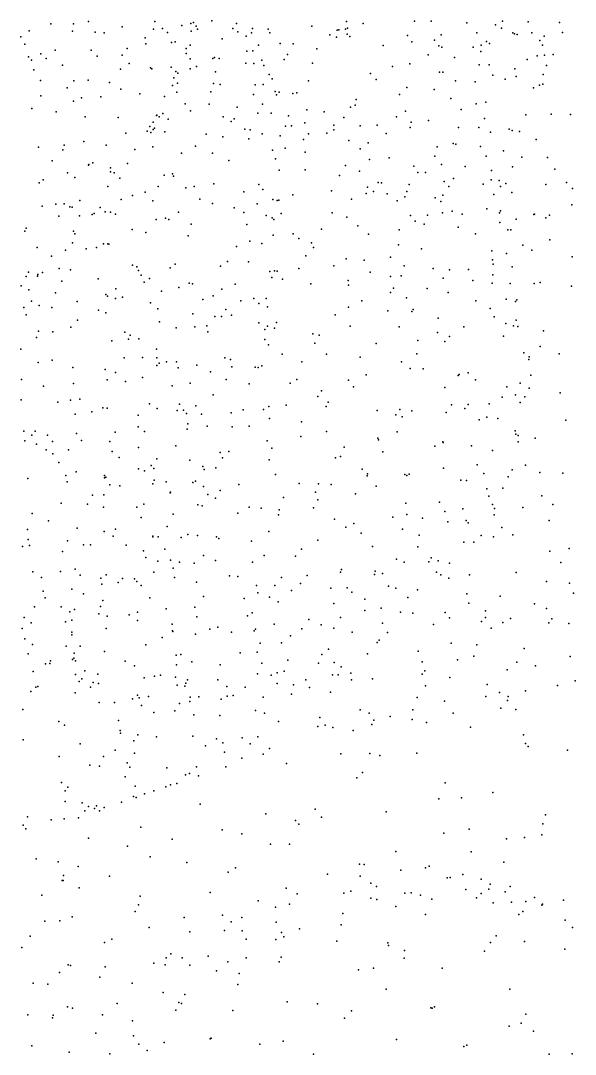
# Model space of a CAD drawing. Header units: metres. Extents: x -24.3 to 24.3, y -27.7 to 27.7.
# Drawn here: x -1.952 to -0.57, y -7.737 to -5.162 of the extents above; entities that cross this region are included whole.
import ezdxf

# ---------------------------------------------------------------- set-up
doc = ezdxf.new("R2010")
doc.units = ezdxf.units.M

msp = doc.modelspace()

# ---------------------------------------------------------------- linework, layer by layer
for p in [(-1.8764, -5.1697, 14.8455), (-1.8198, -5.17, 15.4866), (-1.7825, -5.1642, -3.8177), (-1.6174, -5.1643, 15.625), (-1.5502, -5.1739, -9.1813), (-1.5276, -5.1691, -6.9996), (-1.5216, -5.1669, -6.888), (-1.5144, -5.176, -6.3803), (-1.4758, -5.162, -6.2264), (-1.4143, -5.1692, -8.7651), (-1.2268, -5.1757, 2.4472), (-1.1402, -5.1639, -1.9924), (-1.0988, -5.1694, 2.7135), (-0.971, -5.163, 19.0188), (-0.9296, -5.163, 2.088), (-0.8402, -5.1674, -0.2166), (-0.7686, -5.1722, 22.6475), (-0.7515, -5.163, -0.3118), (-0.6874, -5.1651, -0.3979), (-0.6091, -5.1662, -1.1818), (-1.9307, -5.1874, -9.4859), (-1.8227, -5.1884, 15.1725), (-1.766, -5.1908, 15.3002), (-1.7441, -5.1926, -2.2142), (-1.6985, -5.1773, 16.1536), (-1.621, -5.1828, -3.8126), (-1.5981, -5.1814, -9.2989), (-1.5859, -5.1917, -7.2312), (-1.5267, -5.1882, -7.5986), (-1.5113, -5.1834, -8.9798), (-1.4235, -5.1817, 24.0455), (-1.4111, -5.1898, -7.7913), (-1.3898, -5.201, -8.4984), (-1.377, -5.1921, 24.4425), (-1.3739, -5.1819, 19.0551), (-1.3355, -5.1831, -8.267), (-1.3314, -5.1925, -2.0619), (-1.1818, -5.1969, 2.5827), (-1.163, -5.1856, 2.3282), (-1.1589, -5.1848, 13.8443), (-1.1423, -5.1833, -0.1475), (-1.1388, -5.1953, 24.8592), (-1.1377, -5.181, 2.1871), (-1.1314, -5.2013, 22.6901), (-0.9885, -5.1989, 2.6913), (-0.904, -5.1973, 2.2014), (-0.8153, -5.1925, 2.8169), (-0.7543, -5.181, 2.1208), (-0.726, -5.1923, -1.547), (-0.7212, -5.1946, -3.7022), (-0.7149, -5.1961, 2.7935), (-0.6783, -5.1919, -0.497), (-0.648, -5.2003, -1.3037), (-0.6021, -5.1912, 2.2736), (-1.951, -5.2026, 15.3252), (-1.9412, -5.2205, -0.1318), (-1.6416, -5.2048, -0.1532), (-1.64, -5.2201, 14.0484), (-1.5761, -5.2168, 23.2626), (-1.5665, -5.2146, -7.1363), (-1.5294, -5.2233, -6.4732), (-1.4497, -5.2069, 23.8208), (-1.3594, -5.2228, 14.7111), (-1.305, -5.2188, 2.048), (-1.2732, -5.2194, -0.1762), (-1.1652, -5.2028, 19.1611), (-1.0485, -5.2239, 2.5123), (-0.9773, -5.2147, 24.9841), (-0.9212, -5.2102, 22.6377), (-0.9104, -5.225, -0.3181), (-0.9024, -5.2282, 2.6388), (-0.8045, -5.2229, 18.9939), (-0.7914, -5.2138, 2.2395), (-0.7838, -5.219, 25.1079), (-0.6585, -5.2115, -0.6578), (-0.6517, -5.2233, 2.6602), (-1.9325, -5.2519, 15.2104), (-1.9019, -5.2449, 14.7568), (-1.866, -5.2354, 14.4889), (-1.7759, -5.2358, 14.1842), (-1.7609, -5.2508, 16.3972), (-1.699, -5.2477, -9.2715), (-1.6863, -5.2316, 15.93), (-1.5396, -5.231, -6.7412), (-1.5391, -5.2439, -6.6168), (-1.4693, -5.2537, -2.1058), (-1.3887, -5.2378, -6.0757), (-1.3737, -5.237, 24.1925), (-1.287, -5.2463, 22.779), (-1.2136, -5.2319, -3.8183), (-0.9367, -5.2472, 2.4955), (-0.8248, -5.2283, 13.8754), (-0.8054, -5.2392, 2.658), (-0.6651, -5.2492, 2.4074), (-0.6471, -5.2479, 13.9232), (-0.6249, -5.2459, -5.8169), (-1.9247, -5.2602, -2.283), (-1.8878, -5.2566, 14.936), (-1.8478, -5.2729, -0.1274), (-1.6817, -5.269, -9.1538), (-1.5766, -5.2779, -7.3513), (-1.5299, -5.2574, 23.1505), (-1.5136, -5.2761, 23.4491), (-1.4731, -5.2565, -8.7243), (-1.4575, -5.2565, -3.8286), (-1.3907, -5.2681, -0.1947), (-1.3713, -5.2684, 23.9664), (-1.3512, -5.2601, -8.4131), (-1.3459, -5.2741, -7.847), (-1.2952, -5.2586, 24.5446), (-1.2244, -5.2681, 24.6453), (-1.0257, -5.2762, 22.7128), (-0.982, -5.2699, -1.8674), (-0.8714, -5.2541, 2.3915), (-0.8093, -5.2719, -0.5062), (-0.7848, -5.2721, 2.5533), (-0.6902, -5.2588, -1.3824), (-0.6416, -5.274, -3.6728), (-1.9188, -5.2849, 17.2061), (-1.7029, -5.283, -0.151), (-1.6285, -5.2798, -8.925), (-1.6252, -5.2817, 19.1643), (-1.5699, -5.3041, -6.8019), (-1.5652, -5.2888, 23.7778), (-1.5602, -5.2924, -7.0636), (-1.5291, -5.282, -6.2176), (-1.4664, -5.2897, 23.6006), (-1.333, -5.2963, -7.9558), (-1.08, -5.2933, -0.2764), (-0.9083, -5.2903, -1.7919), (-0.9, -5.2901, -5.8715), (-0.7755, -5.298, -0.6569), (-0.7208, -5.2822, 22.7444), (-0.7173, -5.3015, -0.9157), (-0.6501, -5.296, 0.8208), (-1.902, -5.3113, 14.5925), (-1.8361, -5.3293, 14.2514), (-1.819, -5.3119, 19.2262), (-1.7832, -5.3101, -2.2131), (-1.7304, -5.316, 14.1034), (-1.5736, -5.3239, -3.8438), (-1.5612, -5.3173, -6.4832), (-1.471, -5.3188, 13.9231), (-1.4551, -5.3209, -7.6155), (-1.3678, -5.3222, 23.7977), (-1.3473, -5.3213, -3.8385), (-1.325, -5.3068, -8.1311), (-1.2351, -5.3119, -0.2226), (-1.0666, -5.3086, -1.9431), (-0.9902, -5.3287, 24.8802), (-0.8688, -5.3116, -3.7859), (-0.8193, -5.3143, -1.6944), (-0.745, -5.3076, -1.5036), (-0.6741, -5.3297, -1.2666), (-0.6595, -5.323, 25.036), (-0.6508, -5.32, 18.985), (-1.9012, -5.3489, 14.4609), (-1.8006, -5.3544, 19.0883), (-1.7523, -5.3519, -9.0053), (-1.7022, -5.3325, -3.8424), (-1.6548, -5.3446, -2.189), (-1.5937, -5.351, -6.9395), (-1.563, -5.3402, -6.3319), (-1.4784, -5.3395, 23.281), (-1.3719, -5.3462, -8.4865), (-1.318, -5.3382, 22.9353), (-1.3147, -5.3466, -8.2782), (-1.3076, -5.3401, 24.1076), (-1.2738, -5.3435, 13.848), (-1.264, -5.3417, 24.334), (-1.0078, -5.3459, 23.7317), (-0.9217, -5.3337, -0.4812), (-0.88, -5.356, 14.3479), (-1.9237, -5.3807, -9.214), (-1.8198, -5.3627, -9.1215), (-1.5423, -5.3689, 2.1992), (-1.4821, -5.3697, -0.2277), (-1.4121, -5.3779, 23.4875), (-1.3494, -5.3697, -2.1338), (-1.1303, -5.3777, -1.9868), (-1.1183, -5.3725, -0.4021), (-1.1157, -5.3585, -5.909), (-0.8171, -5.3688, 22.7935), (-0.7934, -5.365, -1.6024), (-1.8629, -5.3895, 16.7488), (-1.7911, -5.4015, -3.8423), (-1.7091, -5.4029, -0.1679), (-1.6137, -5.3979, -7.2261), (-1.6125, -5.3977, 15.3288), (-1.6064, -5.4016, -6.7909), (-1.5979, -5.3934, -6.565), (-1.5842, -5.407, -6.2034), (-1.5284, -5.3869, -2.1909), (-1.4469, -5.4013, 14.8875), (-1.4202, -5.4067, -7.6639), (-1.3613, -5.3921, 23.0925), (-1.3275, -5.3926, -7.8887), (-1.2842, -5.399, -0.3372), (-1.2388, -5.3841, -3.8307), (-1.1961, -5.3889, 24.4722), (-1.147, -5.4035, 13.8501), (-1.0156, -5.4012, 1.5169), (-0.9933, -5.3878, 13.8683), (-0.8548, -5.3835, -0.7101), (-0.7967, -5.4055, 23.6844), (-0.693, -5.3967, 22.8784), (-0.6302, -5.3948, 13.9663), (-0.5817, -5.396, 24.9639), (-1.6301, -5.426, -6.4448), (-1.6217, -5.4333, -6.2996), (-1.6214, -5.4145, -7.0237), (-1.6184, -5.4302, 19.2142), (-1.4277, -5.4132, -8.5933), (-1.3935, -5.4323, -3.8506), (-1.3803, -5.4337, 23.3187), (-1.2923, -5.4246, 23.7849), (-1.277, -5.4238, 14.682), (-1.2441, -5.4162, -5.9314), (-1.1715, -5.4221, 22.9242), (-1.1063, -5.4242, 24.5712), (-1.0637, -5.4223, -0.5018), (-0.9817, -5.4278, -1.8467), (-0.9786, -5.4153, -0.5607), (-0.9362, -5.4109, 22.8378), (-0.8611, -5.4283, -3.7924), (-0.8107, -5.4281, -0.8724), (-0.7349, -5.4324, -1.0531), (-1.6895, -5.4426, -2.2598), (-1.6365, -5.4377, 14.0097), (-1.6278, -5.4407, -3.8513), (-1.5926, -5.4393, -7.3795), (-1.4895, -5.4449, -7.5493), (-1.4483, -5.4511, -2.2211), (-1.3832, -5.4563, 19.2532), (-1.3501, -5.4441, 13.8743), (-1.3056, -5.4492, 23.6359), (-1.2469, -5.4577, 23.0224), (-1.2344, -5.444, 24.0038), (-1.1888, -5.4427, 1.8066), (-1.1716, -5.4344, -2.0603), (-1.0409, -5.4435, 22.8997), (-0.7817, -5.4394, -1.5155), (-0.7278, -5.4353, -1.3659), (-0.7088, -5.4385, -5.8203), (-0.6673, -5.4581, 18.9552), (-1.9071, -5.4773, -2.3006), (-1.8469, -5.4842, -9.0289), (-1.8433, -5.472, 23.7351), (-1.7941, -5.463, -0.153), (-1.7386, -5.4723, 19.1519), (-1.6677, -5.4833, -6.5335), (-1.6225, -5.4763, -8.7721), (-1.5165, -5.4748, -6.0832), (-1.3241, -5.4843, -7.818), (-1.2929, -5.4797, 23.4529), (-1.1342, -5.4608, -5.9016), (-1.1063, -5.4817, 24.4166), (-1.0861, -5.4665, 19.2184), (-0.9139, -5.4767, 19.1288), (-0.8742, -5.4683, 13.8824), (-0.8674, -5.4696, -0.7981), (-0.8061, -5.4753, 19.054), (-1.8729, -5.5111, 14.3524), (-1.5511, -5.4921, 13.9403), (-1.4738, -5.4921, -0.257), (-1.4335, -5.5106, -7.6254), (-1.317, -5.5065, -0.3445), (-1.2427, -5.4894, -3.8378), (-1.0829, -5.5077, 13.8622), (-1.034, -5.5037, 14.4442), (-0.9204, -5.4997, -0.6968), (-0.792, -5.4999, 24.7835), (-0.7491, -5.4867, -1.1665), (-0.7032, -5.5021, 23.0389), (-0.6396, -5.5027, -3.7209), (-1.7829, -5.5218, -8.9288), (-1.7821, -5.5203, 19.435), (-1.7721, -5.5162, -2.2965), (-1.7277, -5.5289, -3.8127), (-1.6852, -5.5182, -6.6749), (-1.3079, -5.5345, -2.236), (-1.2427, -5.5335, -0.4055), (-1.1429, -5.5228, 23.9686), (-1.1074, -5.5368, 23.0714), (-0.9727, -5.5244, 23.0197), (-0.9038, -5.5203, 24.6464), (-0.8443, -5.525, -1.7116), (-0.7788, -5.5356, -5.812), (-0.7267, -5.5259, -3.7767), (-0.6213, -5.5318, 24.7788), (-1.8958, -5.5588, -0.1688), (-1.835, -5.5413, 16.1669), (-1.8165, -5.5527, 14.2186), (-1.7278, -5.5383, 14.1184), (-1.719, -5.5413, -6.4149), (-1.7045, -5.5543, -6.8003), (-1.5939, -5.547, -6.1211), (-1.5734, -5.5433, 15.1055), (-1.5707, -5.5496, -2.3161), (-1.1577, -5.548, 23.1927), (-0.9624, -5.5405, -1.9265), (-0.9431, -5.54, -3.8085), (-0.8971, -5.5624, 23.1035), (-0.8736, -5.5551, -0.8999), (-0.7796, -5.5586, -1.2511), (-0.7602, -5.5603, 18.9838), (-1.906, -5.5658, 19.0729), (-1.7344, -5.575, -6.5734), (-1.6094, -5.5754, -7.3441), (-1.5402, -5.5784, 19.2532), (-1.5192, -5.5748, -7.4829), (-1.4703, -5.5683, -8.6072), (-1.3957, -5.5881, -8.4865), (-1.3587, -5.5704, -3.823), (-1.3486, -5.5827, 19.2646), (-1.1771, -5.5858, -5.8888), (-1.0877, -5.5772, 23.3666), (-1.0726, -5.5878, 23.8031), (-1.0611, -5.5653, -0.5577), (-1.0527, -5.5661, 24.1283), (-0.9895, -5.588, 19.1941), (-0.9839, -5.5702, 24.4905), (-0.8855, -5.5753, -1.8444), (-0.7996, -5.5696, -1.1168), (-0.7561, -5.5751, 13.9503), (-0.7434, -5.5678, 23.2136), (-0.6437, -5.5699, -5.7472), (-0.5924, -5.5649, 14.02), (-0.5769, -5.5802, 23.4996), (-1.8042, -5.61, 15.7773), (-1.7018, -5.6073, -2.3443), (-1.6732, -5.5976, -7.1863), (-1.6419, -5.5892, -0.2272), (-1.6229, -5.6112, -3.797), (-1.5053, -5.607, -3.8104), (-1.3235, -5.6074, -2.3036), (-1.3129, -5.6104, -7.875), (-1.3084, -5.6089, -8.0041), (-1.2741, -5.5958, 13.879), (-1.1277, -5.6067, 19.2397), (-1.091, -5.5925, -3.8138), (-1.0392, -5.5931, -5.8515), (-1.0136, -5.6107, 23.9426), (-0.9951, -5.6009, 23.4763), (-0.9193, -5.6032, -0.8252), (-0.9054, -5.6129, 24.3811), (-0.9002, -5.5969, 23.2666), (-0.7731, -5.5954, 24.5766), (-0.7285, -5.5902, 23.3416), (-1.898, -5.624, 14.4636), (-1.8644, -5.6188, -8.9737), (-1.8432, -5.6187, -3.7102), (-1.8292, -5.626, 14.3134), (-1.8234, -5.6264, -2.3523), (-1.7536, -5.6279, -6.9903), (-1.741, -5.6384, -3.7449), (-1.7279, -5.6391, 14.1853), (-1.5589, -5.6395, 19.4446), (-1.4739, -5.6178, -6.036), (-1.4198, -5.628, -7.6262), (-1.3957, -5.6399, 2.0677), (-1.3625, -5.618, -5.9643), (-0.8772, -5.6364, 24.2399), (-0.7903, -5.6312, 23.6121), (-0.7562, -5.6356, -1.3858), (-0.5784, -5.6209, 23.6554), (-1.8568, -5.649, 19.168), (-1.8048, -5.6481, -6.3329), (-1.7736, -5.6448, 15.4767), (-1.7689, -5.6428, -6.8713), (-1.7156, -5.6439, -8.8223), (-1.6142, -5.6577, -8.7232), (-1.5913, -5.6538, 14.0637), (-1.583, -5.6572, -6.0987), (-1.3405, -5.6477, -8.3454), (-1.3251, -5.6535, -7.767), (-1.3209, -5.6577, 14.746), (-1.3025, -5.6422, -0.3938), (-1.1756, -5.6408, 19.2329), (-1.1389, -5.6518, -2.2188), (-0.9806, -5.6472, -0.7148), (-0.9692, -5.6616, 1.3308), (-0.9384, -5.6465, -5.8187), (-0.901, -5.6412, 13.9232), (-0.852, -5.6445, 23.8441), (-0.7591, -5.6412, -1.5287), (-0.7581, -5.6651, 19.0586), (-0.7172, -5.6568, -5.7545), (-0.6734, -5.6449, 24.4887), (-0.6715, -5.6442, 23.7547), (-0.6438, -5.6535, 0.6885), (-0.6347, -5.647, -3.7791), (-1.9413, -5.6867, 16.5305), (-1.9384, -5.6789, -3.6038), (-1.8203, -5.6863, -6.2199), (-1.6742, -5.6825, -7.2702), (-1.6401, -5.6899, -0.2562), (-1.5267, -5.6693, -2.3781), (-1.3886, -5.6702, -0.3401), (-1.202, -5.6819, -0.4848), (-1.1122, -5.6732, -0.5823), (-1.0091, -5.6834, -2.1261), (-0.9466, -5.6693, -2.0232), (-0.8623, -5.6766, -1.0799), (-0.738, -5.6834, 23.9287), (-0.7311, -5.6835, 24.324), (-1.8229, -5.7157, -8.9075), (-1.8164, -5.6935, -6.7208), (-1.5343, -5.6985, -3.778), (-1.3811, -5.711, -7.671), (-1.3507, -5.717, -2.4036), (-1.3229, -5.6965, -8.1875), (-1.2726, -5.6929, -2.3371), (-1.2588, -5.7046, 1.8679), (-1.2272, -5.7156, 19.2679), (-1.0854, -5.6943, 13.9143), (-0.8191, -5.6933, -3.783), (-0.6334, -5.7077, 24.0272), (-1.9109, -5.7268, -0.2351), (-1.84, -5.7341, -3.6031), (-1.7885, -5.7301, 19.2419), (-1.7626, -5.7273, -7.1548), (-1.7458, -5.7182, -0.2283), (-1.7344, -5.7183, -2.4009), (-1.7319, -5.7186, -3.6741), (-1.4139, -5.7246, -5.9854), (-1.2221, -5.727, -3.7777), (-1.0102, -5.7202, -3.7772), (-0.9529, -5.7305, -0.8789), (-0.7784, -5.7357, -5.7585), (-0.7413, -5.7419, -1.6126), (-0.7008, -5.721, 24.1526), (-0.6786, -5.734, -3.8023), (-1.8749, -5.7484, -6.4207), (-1.5669, -5.7688, 14.9028), (-1.4363, -5.7623, -2.4269), (-1.3842, -5.7633, -8.4132), (-1.2416, -5.7479, 13.9214), (-1.1411, -5.7553, -2.3072), (-1.0962, -5.7588, 1.5473), (-1.0302, -5.7513, -5.825), (-0.7766, -5.7583, 23.7203), (-0.7744, -5.7688, 13.9987), (-0.5776, -5.7502, 18.8803), (-1.9319, -5.7885, 23.6564), (-1.9091, -5.7945, -6.5203), (-1.897, -5.7895, -6.9183), (-1.8555, -5.7798, 14.444), (-1.8276, -5.7829, -0.2426), (-1.6731, -5.7713, 23.6922), (-1.6623, -5.7756, -7.3123), (-1.6585, -5.7846, -8.7363), (-1.5794, -5.7778, -3.6978), (-1.4539, -5.774, -0.3353), (-1.3312, -5.7869, -0.4165), (-1.3191, -5.7852, -8.0341), (-1.313, -5.7864, -7.9196), (-1.2585, -5.7795, -2.3885), (-1.1715, -5.7726, -0.5908), (-1.0811, -5.789, -0.7084), (-0.9967, -5.7729, 23.7293), (-0.924, -5.7791, -2.0919), (-0.8837, -5.7828, -1.0557), (-0.8362, -5.782, 19.136), (-0.7273, -5.7756, -1.4243), (-1.9377, -5.7995, 16.2169), (-1.9101, -5.7989, -6.6713), (-1.8489, -5.8109, -8.942), (-1.7584, -5.8055, -3.5798), (-1.6518, -5.7957, -0.282), (-1.6437, -5.8135, -2.4507), (-1.6306, -5.8048, -6.0832), (-1.5318, -5.8162, -2.4533), (-1.5239, -5.8181, -6.0399), (-1.4174, -5.8184, -7.6451), (-1.3263, -5.8018, -8.1503), (-1.2991, -5.8058, -3.757), (-1.2289, -5.8179, -5.8963), (-1.1356, -5.8098, -3.7638), (-1.0301, -5.7995, 19.2343), (-1.0041, -5.7981, -2.2246), (-0.8997, -5.8035, -3.7741), (-0.8252, -5.809, -1.1647), (-0.7773, -5.8164, -1.9145), (-0.7758, -5.795, -3.7799), (-0.7326, -5.817, -1.7407), (-0.6727, -5.817, -5.6848), (-0.658, -5.8142, 14.0684), (-1.9505, -5.8231, -9.0487), (-1.9315, -5.8323, 14.6123), (-1.8648, -5.8403, -3.5055), (-1.7395, -5.8439, -7.2716), (-1.7147, -5.8303, 14.2965), (-1.6009, -5.8356, -7.4088), (-1.5576, -5.827, 14.118), (-1.4508, -5.831, -3.7181), (-1.1351, -5.8214, -5.8608), (-1.0303, -5.8389, 13.9824), (-1.0234, -5.8285, -3.7676), (-0.939, -5.8291, -0.9623), (-0.8869, -5.8393, 14.0007), (-0.5799, -5.8235, -3.854), (-1.9249, -5.8607, 15.9713), (-1.9056, -5.872, -7.1092), (-1.8113, -5.8618, -6.1385), (-1.7356, -5.8481, -8.7949), (-1.7158, -5.8544, -6.1041), (-1.6977, -5.8506, 19.2767), (-1.6284, -5.8652, -3.6085), (-1.4983, -5.8564, -8.5684), (-1.4721, -5.8477, 2.0462), (-1.4034, -5.8597, -2.4769), (-1.3708, -5.8541, 14.0425), (-1.3588, -5.8664, -7.7386), (-1.3401, -5.8541, -5.9363), (-1.102, -5.8604, -2.341), (-0.9908, -5.8522, -5.8049), (-0.8182, -5.8602, -2.0144), (-0.742, -5.8561, 19.0869), (-0.719, -5.8621, -1.6128), (-0.7156, -5.8578, 0.7996), (-1.9437, -5.8766, -6.1809), (-1.9377, -5.8951, -3.4357), (-1.874, -5.877, 19.3123), (-1.7575, -5.8834, -2.4478), (-1.7393, -5.89, -0.2789), (-1.6101, -5.8803, -0.3161), (-1.5225, -5.8921, -3.6451), (-1.4405, -5.8819, -0.3699), (-1.4264, -5.8955, -8.4407), (-1.3367, -5.8752, 14.7033), (-1.1686, -5.8953, 19.2704), (-1.1349, -5.8758, -0.7087), (-1.037, -5.8851, -0.8264), (-0.9771, -5.8867, 19.1553), (-0.974, -5.8813, 14.5023), (-0.7822, -5.8795, -1.2518), (-1.8099, -5.9079, -8.8895), (-1.6062, -5.9122, 19.3243), (-1.4883, -5.922, -6.0029), (-1.4683, -5.8995, 19.2939), (-1.4517, -5.8988, 23.7005), (-1.3581, -5.9147, -8.3235), (-1.3372, -5.9232, -7.8181), (-1.3146, -5.9141, 19.2899), (-1.1312, -5.9235, 14.0299), (-0.9117, -5.9031, -5.7669), (-0.7719, -5.9001, -5.7021), (-0.7431, -5.9168, 18.979), (-0.7241, -5.9224, -1.9274), (-0.7176, -5.9084, -1.3925), (-1.907, -5.9357, 15.6557), (-1.872, -5.9376, 2.1159), (-1.8264, -5.9257, 14.5053), (-1.692, -5.9385, -8.7331), (-1.6792, -5.9452, -7.3569), (-1.5645, -5.9273, -7.4891), (-1.5181, -5.9249, -2.5089), (-1.4851, -5.9372, -7.6037), (-1.3433, -5.9315, -0.5028), (-1.3194, -5.9279, -3.7386), (-1.2238, -5.9426, -0.6463), (-1.2078, -5.946, -2.4224), (-1.0086, -5.9251, 19.2359), (-0.9138, -5.9393, -2.181), (-0.8837, -5.9488, -1.083), (-0.8478, -5.925, -2.0904), (-0.7489, -5.9479, -3.7934), (-0.7133, -5.9244, -1.7545), (-0.649, -5.9344, -3.8255), (-1.9122, -5.9514, -2.4504), (-1.7245, -5.96, 15.1529), (-1.683, -5.9559, -2.4819), (-1.6573, -5.955, 14.3614), (-1.3437, -5.9564, -8.0531), (-1.3345, -5.9697, -2.5137), (-1.2191, -5.9653, -3.7526), (-1.0662, -5.9663, 1.4536), (-0.9626, -5.9592, -0.953), (-0.895, -5.961, 19.1839), (-0.6573, -5.9738, 14.133), (-1.9517, -5.9806, -7.139), (-1.6134, -5.9808, -3.5496), (-1.3001, -5.9926, -0.5882), (-1.1899, -5.9932, 1.6583), (-1.1064, -6.0007, 19.2675), (-0.9652, -5.992, -2.2674), (-0.6985, -5.9896, -1.6342), (-0.6853, -6, 14.5103), (-0.6106, -5.992, -5.5754), (-1.908, -6.0133, -0.3392), (-1.8734, -6.0082, 19.4404), (-1.8215, -6.0262, -6.0402), (-1.6936, -6.0021, -3.4927), (-1.6483, -6.0011, 2.0652), (-1.6125, -6.0017, -8.6435), (-1.6125, -6.0214, -7.4499), (-1.6064, -6.0157, 19.6661), (-1.5888, -6.012, -0.4182), (-1.5633, -6.0118, -5.9877), (-1.5129, -6.0201, -8.5429), (-1.443, -6.0024, -0.4783), (-1.4289, -6.0062, 19.3356), (-1.4261, -6.0249, 14.223), (-1.3678, -6.0257, -8.2579), (-1.36, -6.0258, -7.9614), (-1.3512, -6.0219, -5.9233), (-1.2514, -6.0117, -5.883), (-1.0034, -6.012, -5.7744), (-0.6862, -6.0065, -1.4638), (-1.7414, -6.0312, -0.3674), (-1.7156, -6.0387, 14.5273), (-1.6484, -6.0512, -2.5144), (-1.559, -6.0268, 19.3712), (-1.4789, -6.0369, -2.5494), (-1.0913, -6.0446, 14.12), (-0.9812, -6.0286, -3.7596), (-0.9492, -6.0295, 14.0947), (-0.8622, -6.0457, 1.1309), (-0.8593, -6.0434, -3.7684), (-0.8368, -6.0396, -2.1228), (-0.6807, -6.0449, 19.099), (-1.95, -6.0561, -6.0494), (-1.8948, -6.0725, -8.9868), (-1.8199, -6.0661, -3.3906), (-1.7365, -6.0573, -5.9964), (-1.6908, -6.0608, -8.7201), (-1.5741, -6.0721, 14.7984), (-1.5299, -6.0655, -3.5701), (-1.4401, -6.056, -8.4131), (-1.3827, -6.0672, -0.5737), (-1.2807, -6.0653, 19.3221), (-1.264, -6.0558, 14.1579), (-1.1353, -6.0576, -0.8153), (-1.1229, -6.0747, -5.8092), (-0.8951, -6.076, -1.097), (-0.8184, -6.0566, -5.6689), (-0.7408, -6.0741, -1.9589), (-0.7072, -6.0655, -1.7423), (-0.6849, -6.0773, -3.8197), (-1.472, -6.0941, -7.6725), (-1.2116, -6.0982, -0.7518), (-1.2022, -6.0841, 19.3138), (-0.7526, -6.0998, -1.3503), (-0.7193, -6.0943, 0.8438), (-0.696, -6.0996, -1.6072), (-0.6078, -6.0896, 0.6154), (-1.9501, -6.1065, 14.691), (-1.8589, -6.1129, 19.5285), (-1.8272, -6.1075, -8.9157), (-1.8044, -6.1049, -0.4132), (-1.7467, -6.1266, -7.3853), (-1.736, -6.1279, -8.792), (-1.6305, -6.1171, -0.4918), (-1.6117, -6.1286, -3.4936), (-1.5558, -6.1172, -2.5526), (-1.5156, -6.1213, 14.4505), (-1.3336, -6.1231, -2.5588), (-1.2905, -6.1201, -0.6831), (-1.1905, -6.1236, -2.4903), (-1.1861, -6.1123, -3.7164), (-0.8783, -6.1195, -2.2085), (-0.8457, -6.1287, 19.0453), (-0.8367, -6.1185, 19.1765), (-0.7843, -6.1169, 14.1926), (-0.7077, -6.1131, -5.5687), (-1.8156, -6.1426, -5.9547), (-1.7745, -6.1366, -2.5078), (-1.6588, -6.1447, -8.6772), (-1.5619, -6.1336, -8.5658), (-1.546, -6.1323, 23.6516), (-1.5383, -6.1407, -7.5926), (-1.5016, -6.1422, -0.5769), (-1.4272, -6.1391, -8.3108), (-1.3979, -6.132, -8.0875), (-1.347, -6.1306, 1.9839), (-1.3321, -6.1534, -5.8772), (-1.0639, -6.1332, -2.4179), (-1.0169, -6.1442, -5.7342), (-1.0071, -6.1306, 14.189), (-1.0016, -6.1494, -3.7528), (-0.9774, -6.1338, -2.3246), (-0.8916, -6.1386, -3.7653), (-0.7908, -6.1502, -2.0626), (-0.7631, -6.1529, -3.8025), (-1.6588, -6.1739, -2.5423), (-1.5373, -6.1799, -3.5351), (-1.535, -6.1668, -5.9189), (-1.4869, -6.1725, -8.4531), (-1.4253, -6.1739, -0.6431), (-1.3825, -6.1721, 14.3956), (-1.2522, -6.1618, 14.2763), (-0.8097, -6.1569, -5.6163), (-0.5935, -6.1574, 19.0766), (-1.9438, -6.1848, -7.3087), (-1.9236, -6.1947, -3.3488), (-1.9154, -6.1846, -5.9513), (-1.8849, -6.195, 1.9901), (-1.8126, -6.1908, -0.481), (-1.7161, -6.1875, 14.6672), (-1.6433, -6.1858, 19.5103), (-1.2542, -6.198, -3.682), (-1.1899, -6.1857, 19.3268), (-1.0619, -6.2025, 1.5665), (-1.0602, -6.2064, 19.2806), (-1.0139, -6.1865, -1.0275), (-0.7199, -6.1842, -1.9021), (-0.718, -6.1919, -1.5548), (-0.7123, -6.1959, -1.7056), (-0.67, -6.2022, -3.8318), (-1.9417, -6.2093, 19.6265), (-1.9119, -6.2172, -8.9892), (-1.8883, -6.2315, 19.9863), (-1.8726, -6.2102, -2.476), (-1.8328, -6.2311, -8.9189), (-1.7998, -6.208, 19.5957), (-1.73, -6.2109, -7.4375), (-1.6578, -6.2253, -5.9124), (-1.5649, -6.2212, 14.6275), (-1.3381, -6.2092, -0.7314), (-1.3264, -6.2275, -2.5531), (-1.1458, -6.2245, -0.9015), (-0.9197, -6.2224, -5.6449), (-0.9005, -6.2115, 19.2183), (-0.8989, -6.213, -1.1721), (-0.8287, -6.2211, -2.1334), (-0.776, -6.2327, -1.3451), (-0.7127, -6.2113, 19.1481), (-1.872, -6.241, -7.3763), (-1.7234, -6.2351, 14.9335), (-1.7064, -6.2501, -0.5749), (-1.6122, -6.2537, -7.5618), (-1.5302, -6.2569, -7.7093), (-1.4549, -6.2379, -7.815), (-1.4493, -6.2509, -8.2276), (-1.4331, -6.2353, 14.5339), (-1.3327, -6.2559, 19.4196), (-1.1678, -6.2513, 1.7752), (-1.1554, -6.2477, -5.7655), (-1.0496, -6.2367, 14.2906), (-1.8565, -6.2626, -5.9199), (-1.6586, -6.2783, 19.6001), (-1.6431, -6.2835, 14.7142), (-1.6266, -6.2704, -0.6325), (-1.6198, -6.2779, -2.5547), (-1.4983, -6.2729, -0.6975), (-1.4949, -6.28, -8.3422), (-1.4659, -6.2762, 19.4927), (-1.1013, -6.2792, -3.7407), (-0.8986, -6.2769, -2.2224), (-0.8142, -6.2685, -3.7954), (-0.7273, -6.2815, -1.8085), (-0.6946, -6.2698, -5.456), (-1.9342, -6.3026, 14.7325), (-1.8393, -6.2954, -3.3498), (-1.8135, -6.2861, -0.5588), (-1.7431, -6.2954, -7.5013), (-1.7427, -6.3013, -8.7878), (-1.7397, -6.2996, -2.5376), (-1.6192, -6.3069, -8.6053), (-1.5166, -6.3092, -5.8714), (-1.3166, -6.2926, -0.8208), (-1.0883, -6.296, 23.6774), (-1.0879, -6.2911, -5.6937), (-0.9948, -6.2931, -3.7667), (-0.9895, -6.2951, -2.3159), (-0.9838, -6.2916, -1.1223), (-0.8557, -6.3069, -1.2751), (-0.8412, -6.3076, 14.3133), (-0.7978, -6.2906, -5.5127), (-0.7373, -6.2987, -1.6695), (-0.6588, -6.2881, 14.3186), (-0.6016, -6.2892, 19.1606), (-1.8356, -6.3112, -7.4587), (-1.7294, -6.3185, -5.8776), (-1.7049, -6.3213, -3.4249), (-1.6224, -6.3162, -5.8732), (-1.5894, -6.3112, 2.0588), (-1.523, -6.3127, -7.7972), (-1.4967, -6.3224, -2.5639), (-1.4551, -6.3328, -3.6002), (-1.4086, -6.318, 23.64), (-1.2579, -6.3154, 14.4719), (-1.2098, -6.3162, -3.7301), (-1.1779, -6.3174, -2.4763), (-1.0662, -6.322, -2.3826), (-0.7903, -6.3283, 14.5641), (-0.7504, -6.3266, -1.5415), (-1.773, -6.3442, 14.7422), (-1.7448, -6.3438, -0.6414), (-1.5794, -6.3387, -8.4821), (-1.5788, -6.3371, -0.7166), (-1.4852, -6.3428, -8.129), (-1.4661, -6.3516, 14.7097), (-1.2967, -6.3501, -2.5367), (-1.2177, -6.3364, -5.7376), (-1.2112, -6.3556, -0.9504), (-1.1176, -6.3407, 14.3976), (-0.7853, -6.3471, -1.9464), (-0.6533, -6.3462, 23.6603), (-1.8511, -6.3644, -2.4353), (-1.7853, -6.367, 19.6855), (-1.7458, -6.3739, -7.5828), (-1.6626, -6.3743, -2.5542), (-1.6452, -6.3664, -7.6779), (-1.5104, -6.3683, -8.2223), (-1.4998, -6.371, -7.9665), (-1.3829, -6.3739, 19.5119), (-1.3529, -6.3767, -0.8722), (-1.3077, -6.3804, -5.7577), (-1.2219, -6.3755, 19.4497), (-0.9924, -6.3646, 14.3579), (-0.9081, -6.3621, 19.3127), (-0.895, -6.3848, -2.123), (-0.8506, -6.378, -2.0275), (-0.7767, -6.3672, -1.4427), (-0.7711, -6.3777, -1.7837), (-0.7008, -6.3748, -3.8341), (-0.626, -6.3673, -5.3407), (-1.9228, -6.3902, 15.1929), (-1.8821, -6.4081, -0.6516), (-1.6515, -6.3996, 19.7992), (-1.5721, -6.3914, -3.5177), (-1.4107, -6.3894, -5.8051), (-1.3095, -6.3931, 14.6772), (-1.1699, -6.4043, -5.6519), (-1.0244, -6.399, -1.1543), (-0.9902, -6.3921, -5.5496), (-0.9507, -6.4012, -1.237), (-0.888, -6.4109, 1.3656), (-0.8421, -6.4073, -5.4445), (-0.772, -6.3932, 19.2782), (-0.6353, -6.4076, 18.8744), (-1.9344, -6.4299, -7.5172), (-1.811, -6.4266, -5.8138), (-1.7437, -6.4351, -7.6691), (-1.7158, -6.4292, -3.4116), (-1.587, -6.4225, -5.8041), (-1.3335, -6.4349, -3.7155), (-1.1419, -6.4241, -3.7798), (-1.1222, -6.415, -1.0724), (-1.0006, -6.4292, 1.6712), (-0.8373, -6.413, -1.3704), (-0.7528, -6.4245, 14.364), (-1.933, -6.4544, -8.9004), (-1.8349, -6.4583, -7.6094), (-1.7215, -6.4467, -8.6423), (-1.6226, -6.4466, 19.6686), (-1.6222, -6.4477, 23.5462), (-1.6093, -6.4478, -0.8025), (-1.5518, -6.4499, -7.9322), (-1.5353, -6.4426, -8.0477), (-1.5111, -6.4444, 14.8136), (-1.4637, -6.4479, 19.6309), (-1.4579, -6.4519, -3.6196), (-1.3765, -6.4591, -2.5273), (-1.2114, -6.4562, -2.454), (-1.1033, -6.4388, 2.0249), (-0.9587, -6.4436, -2.2185), (-0.8474, -6.4611, -1.5572), (-0.8231, -6.4612, -1.9025), (-0.8045, -6.4449, -1.6883), (-0.7736, -6.4483, 1.1556), (-0.7256, -6.4429, -5.3424), (-1.9468, -6.4719, -0.7709), (-1.9294, -6.4694, 20.118), (-1.8475, -6.4846, -2.3947), (-1.7949, -6.4678, -0.7397), (-1.7779, -6.4683, 14.773), (-1.6889, -6.469, -5.7803), (-1.6457, -6.4832, -7.8378), (-1.5923, -6.4789, -8.2122), (-1.2522, -6.4791, -3.7748), (-1.0752, -6.4719, 14.3338), (-0.9624, -6.4729, -5.4659), (-0.6338, -6.484, -3.9018), (-0.5857, -6.4774, 0.7871), (-1.6398, -6.4996, -2.5154), (-1.6104, -6.5088, 14.7412), (-1.5789, -6.5065, -8.1143), (-1.5564, -6.5115, -5.7462), (-1.5194, -6.514, -2.5035), (-1.4966, -6.495, -0.9121), (-1.4668, -6.5068, 19.64), (-1.3744, -6.5108, -5.6776), (-1.3455, -6.4942, -0.9864), (-1.2674, -6.4966, 14.4827), (-1.0154, -6.5039, 19.4459), (-0.9965, -6.5116, 14.1699), (-0.9348, -6.5101, -1.3559), (-0.9295, -6.5005, -2.1039), (-0.9117, -6.5083, -1.4678), (-0.8838, -6.5134, -1.9887), (-0.6065, -6.5117, 14.3448), (-1.9216, -6.5351, -0.8865), (-1.8526, -6.5346, -5.73), (-1.816, -6.5284, -7.7215), (-1.6202, -6.536, -7.9372), (-1.572, -6.5261, -3.5421), (-1.1553, -6.5359, -2.3577), (-1.1525, -6.5292, 19.5163), (-1.0706, -6.5416, -2.3011), (-1.069, -6.5335, -3.8245), (-1.0504, -6.5395, 19.2629), (-0.916, -6.5364, -3.8497), (-0.7177, -6.5372, 19.3651), (-1.9002, -6.5494, -7.6621), (-1.8032, -6.5435, -8.6669), (-1.752, -6.5509, -0.9124), (-1.7495, -6.566, -8.4899), (-1.7391, -6.5427, -5.7364), (-1.7088, -6.5615, -8.3793), (-1.698, -6.5515, -2.4297), (-1.6684, -6.5524, -3.4724), (-1.6622, -6.5595, -8.2442), (-1.5689, -6.5496, -0.9629), (-1.5136, -6.5609, 14.7749), (-1.4317, -6.5449, -1.0163), (-1.4106, -6.547, -2.4661), (-1.3018, -6.5494, 14.3016), (-1.2546, -6.5644, 14.1301), (-1.2379, -6.5443, -1.1274), (-0.9048, -6.5428, -1.6769), (-0.8853, -6.5507, -1.8114), (-0.8335, -6.5431, 14.214), (-0.6422, -6.5591, -5.1353), (-0.5843, -6.5634, -4.0291), (-1.8953, -6.5836, -0.9757), (-1.8239, -6.5788, 1.784), (-1.7956, -6.5898, -7.8273), (-1.6513, -6.569, 19.7364), (-1.3639, -6.5695, 14.5655), (-1.3606, -6.588, 14.4317), (-1.3186, -6.5691, 19.6059), (-1.2767, -6.5821, -3.7873), (-1.1794, -6.5763, -3.821), (-1.1386, -6.5751, 14.0377), (-1.1272, -6.5858, -1.2578), (-1.0354, -6.5709, -1.2939), (-1.0175, -6.5763, -2.191), (-0.9635, -6.5805, -5.3782), (-0.84, -6.5898, -5.2635), (-0.5745, -6.5884, 19.3612), (-1.891, -6.6002, 14.9997), (-1.7474, -6.6067, 14.8023), (-1.6301, -6.6001, -8.0162), (-1.496, -6.5967, -3.6191), (-1.3953, -6.602, -3.6965), (-1.3318, -6.5987, -5.578), (-1.31, -6.6103, -2.3869), (-1.1719, -6.6145, -2.2991), (-1.0947, -6.6035, -5.4414), (-0.9872, -6.599, 14.0089), (-0.8352, -6.6135, 19.0871), (-0.7574, -6.5956, -5.1813), (-0.6722, -6.6148, 23.5474), (-1.9174, -6.6222, -7.7442), (-1.851, -6.6224, -3.3984), (-1.8293, -6.6353, -1.0857), (-1.818, -6.6289, -5.6503), (-1.7574, -6.6403, -3.4447), (-1.7525, -6.6219, -2.3278), (-1.6814, -6.6421, -8.1198), (-1.6606, -6.6356, -1.1004), (-1.5893, -6.6271, -2.4003), (-1.518, -6.6236, -5.6365), (-1.3754, -6.6376, 14.1069), (-1.0946, -6.6313, 13.9346), (-1.0538, -6.6256, -1.403), (-1.0055, -6.6356, -1.9855), (-0.9747, -6.6386, 2.0985), (-0.8946, -6.637, -3.9448), (-0.7939, -6.6324, 1.5201), (-0.6421, -6.6265, -5.0314), (-1.9431, -6.6487, -2.1104), (-1.9256, -6.6625, -8.6809), (-1.8401, -6.6596, -8.5427), (-1.8246, -6.6561, -2.2512), (-1.7366, -6.6461, -7.9666), (-1.6605, -6.6562, -3.5233), (-1.5744, -6.6661, 1.9245), (-1.513, -6.6478, -1.1387), (-1.3869, -6.645, 19.6706), (-1.3203, -6.6654, 13.987), (-1.2343, -6.6544, -5.4842), (-1.2033, -6.6672, 19.4331), (-1.1549, -6.6491, 19.592), (-1.0502, -6.6631, -1.5454), (-0.9233, -6.6666, -5.2188), (-0.8838, -6.6495, 1.8384), (-0.8042, -6.6588, -3.9947), (-0.7938, -6.6493, 14.0545), (-0.7503, -6.6618, 19.4734), (-0.7313, -6.6514, 1.2546), (-0.6361, -6.662, 19.4397), (-0.6286, -6.6523, 14.234), (-0.5866, -6.6644, -4.9148), (-1.9479, -6.6767, -5.555), (-1.8242, -6.6859, 20.1046), (-1.8242, -6.6919, -7.9377), (-1.7391, -6.6761, 19.8306), (-1.5733, -6.6825, 14.7467), (-1.5731, -6.6842, -3.6001), (-1.5159, -6.6907, -1.2297), (-1.4802, -6.6779, 14.588), (-1.4605, -6.6733, 14.3393), (-1.4269, -6.6857, -2.365), (-1.37, -6.6824, -3.7496), (-1.3664, -6.6785, -1.2472), (-1.2798, -6.6951, -2.2943), (-1.2516, -6.677, -1.3126), (-1.1714, -6.676, -2.2095), (-1.126, -6.6854, -2.122), (-1.0383, -6.6863, -1.7273), (-0.7799, -6.6754, -5.0782), (-1.9411, -6.7023, 23.2538), (-1.9223, -6.7161, -2.0051), (-1.8383, -6.7202, -3.4598), (-1.8035, -6.7201, -1.2685), (-1.6401, -6.7174, 19.9059), (-1.5991, -6.6986, -5.5873), (-1.3552, -6.7134, -5.467), (-1.3022, -6.7126, -3.868), (-1.0639, -6.7112, -5.2749), (-1.0588, -6.7058, 13.8201), (-0.8796, -6.7128, 19.5442), (-0.8157, -6.7172, 13.8997), (-1.9331, -6.7395, -7.8891), (-1.8181, -6.738, -5.5065), (-1.7428, -6.7338, -2.2233), (-1.5642, -6.7428, 19.7916), (-1.553, -6.7415, -2.2948), (-1.4053, -6.7371, -1.3377), (-1.3622, -6.7355, 2.1015), (-1.2012, -6.7409, -3.9824), (-1.1849, -6.7281, -1.5043), (-1.0875, -6.7392, -1.9122), (-0.9617, -6.733, -5.1507), (-0.8228, -6.7454, -5.0083), (-0.6975, -6.7261, -4.927), (-0.583, -6.7463, -4.2717), (-1.8898, -6.7642, -1.8964), (-1.8794, -6.7634, -8.4459), (-1.8772, -6.7572, -1.5037), (-1.8228, -6.7537, -8.1096), (-1.8196, -6.7504, -8.2095), (-1.815, -6.7571, 14.7551), (-1.6911, -6.758, -1.363), (-1.6681, -6.7694, -5.4971), (-1.5639, -6.7669, 14.383), (-1.5253, -6.7594, -1.3785), (-1.455, -6.7672, 19.7268), (-1.3506, -6.763, -2.278), (-1.2862, -6.7556, -1.4324), (-1.2098, -6.7629, -5.3054), (-1.1707, -6.7614, -1.622), (-1.1531, -6.772, 14.4913), (-0.9519, -6.7596, -4.0515), (-0.8638, -6.7542, 13.7953), (-0.7155, -6.7605, 19.5349), (-0.6693, -6.7695, 13.973), (-1.9204, -6.7835, -5.4256), (-1.8148, -6.7913, -1.9939), (-1.792, -6.7819, -1.4131), (-1.7597, -6.7903, -2.1178), (-1.6443, -6.7993, 19.8602), (-1.618, -6.7951, 14.7157), (-1.6031, -6.7924, -3.6248), (-1.5663, -6.7981, 14.065), (-1.3616, -6.7896, -3.9227), (-1.3274, -6.7924, -5.3503), (-1.3126, -6.7869, 13.7858), (-1.2951, -6.7827, 19.6971), (-1.1746, -6.7921, -1.9553), (-1.1607, -6.7916, -1.7245), (-1.1291, -6.7878, -4.0622), (-0.9519, -6.7901, -5.0437), (-0.9446, -6.7817, 23.4678), (-0.8826, -6.7985, 2.2568), (-0.7399, -6.7792, -4.1218), (-1.9139, -6.8226, -8.3699), (-1.9086, -6.8208, -8.0808), (-1.8059, -6.8087, -5.4162), (-1.7996, -6.8019, -1.8778), (-1.7775, -6.8228, 14.7717), (-1.771, -6.8114, -1.6112), (-1.7579, -6.8135, -1.5113), (-1.5622, -6.8173, -2.2161), (-1.5428, -6.8201, -5.3966), (-1.5403, -6.8126, -1.5048), (-1.536, -6.8043, 23.343), (-1.4602, -6.8045, -3.8076), (-1.4384, -6.8206, -2.1502), (-1.3924, -6.8226, -1.6089), (-1.3131, -6.8136, -2.0928), (-1.2718, -6.8169, -1.6832), (-1.241, -6.8045, -4.0673), (-1.2319, -6.8233, 23.4062), (-1.1277, -6.804, 13.7025), (-1.075, -6.8021, -5.1243), (-0.9433, -6.8194, 13.7179), (-0.7897, -6.8163, 1.9533), (-0.6143, -6.8183, -4.6161), (-0.5701, -6.8068, -4.5122), (-1.926, -6.8332, -8.2172), (-1.8161, -6.8367, 19.9297), (-1.6606, -6.8429, 14.6116), (-1.6569, -6.8495, 14.4671), (-1.6334, -6.8457, -1.5775), (-1.5294, -6.8477, -2.023), (-1.5079, -6.8464, -1.6162), (-1.4373, -6.8452, -5.329), (-1.4226, -6.8432, -1.976), (-1.3476, -6.8477, -1.7529), (-1.2768, -6.8399, -1.8718), (-1.1796, -6.8352, -1.8395), (-0.964, -6.8488, -4.178), (-0.7926, -6.8457, -4.7657), (-0.7587, -6.8361, 13.7966), (-0.7372, -6.8463, -4.3028), (-0.6946, -6.8319, -4.7321), (-1.7565, -6.8612, -3.5763), (-1.7184, -6.8606, 14.7156), (-1.6728, -6.8517, -1.9337), (-1.6511, -6.868, -1.737), (-1.5559, -6.8631, -1.8256), (-1.5304, -6.8581, 19.8393), (-1.452, -6.8524, -3.9105), (-0.8958, -6.8576, -4.8169), (-0.7557, -6.8754, 14.4699), (-0.7387, -6.8563, -4.6401), (-1.9466, -6.8781, -5.3108), (-1.6201, -6.8861, -5.3144), (-1.5673, -6.8815, 13.9494), (-1.5203, -6.8914, -5.2863), (-1.4559, -6.8932, 13.8078), (-1.3665, -6.881, -5.2254), (-1.344, -6.8878, 19.7707), (-1.2062, -6.898, -4.9468), (-1.1059, -6.8789, -4.1973), (-1.0835, -6.8871, -4.8654), (-1.0313, -6.8954, 13.6417), (-0.9752, -6.8795, -4.2744), (-0.8746, -6.8874, -4.3657), (-0.7179, -6.8785, -4.4665), (-1.8568, -6.9082, -5.2814), (-1.8425, -6.9172, -3.6238), (-1.708, -6.9054, 23.2051), (-1.3098, -6.9079, -5.012), (-1.2115, -6.9208, -4.3191), (-1.1932, -6.9175, -4.8215), (-1.1738, -6.9229, 19.7274), (-1.0769, -6.9153, -4.4308), (-1.0716, -6.905, -4.3149), (-0.9763, -6.9036, -4.4249), (-0.9411, -6.9111, -4.5601), (-0.8315, -6.9226, 13.683), (-1.7041, -6.9306, -5.2657), (-1.7032, -6.9376, 14.3954), (-1.6596, -6.9412, 19.9566), (-1.6134, -6.9463, -3.8481), (-1.5231, -6.945, -3.9787), (-1.4643, -6.9518, -5.0332), (-1.3998, -6.9489, -4.9436), (-1.3606, -6.9468, 13.6865), (-1.1237, -6.9309, -4.5561), (-0.6991, -6.9412, 19.6402), (-1.9456, -6.954, -5.2204), (-1.8037, -6.9639, -3.7535), (-1.6696, -6.9561, 14.0703), (-1.4915, -6.969, 19.8554), (-1.4484, -6.9614, -4.1049), (-1.3799, -6.9638, -4.2262), (-1.3321, -6.9752, -4.4889), (-0.694, -6.9631, 2.5482), (-0.6874, -6.9704, 13.7476), (-0.5893, -6.9793, 19.6132), (-1.8559, -6.9956, -5.1607), (-1.7451, -6.9951, -5.1501), (-1.7163, -6.9799, -3.8051), (-1.6683, -6.9872, 20.0713), (-1.4436, -6.985, -4.8546), (-1.4005, -6.9994, -4.399), (-1.3475, -6.9895, -4.6458), (-1.1539, -6.9891, 13.5911), (-1.0816, -6.9878, 14.4584), (-1.0569, -6.993, 2.2988), (-0.9653, -6.9873, 19.7116), (-1.7795, -7.0173, 14.5929), (-1.7551, -7.0197, 1.522), (-1.6867, -7.0111, -5.0639), (-1.6798, -7.0224, -3.8938), (-1.5876, -7.0236, -4.9137), (-1.5137, -7.0209, 13.7376), (-1.4406, -7.0211, -4.58), (-1.2899, -7.0131, 19.8388), (-1.6914, -7.0459, -4.9617), (-1.5411, -7.0412, -4.1584), (-1.531, -7.0375, -4.7631), (-1.5091, -7.0435, -4.407), (-1.1143, -7.0484, 19.7967), (-1.1001, -7.0351, 19.4593), (-1.8497, -7.0601, 14.693), (-1.8412, -7.0811, -4.9265), (-1.8346, -7.072, -3.9542), (-1.6663, -7.0695, 20.0809), (-1.6203, -7.0811, -4.7134), (-1.5901, -7.0711, -4.3565), (-1.5781, -7.0662, -4.2519), (-1.563, -7.0631, -4.5642), (-0.8943, -7.0607, 23.2972), (-1.8408, -7.1075, 20.4207), (-1.6707, -7.0952, -4.0464), (-1.6642, -7.0978, -4.5376), (-1.6435, -7.0881, -4.1582), (-0.9098, -7.1011, 13.5338), (-0.8537, -7.0983, 2.7096), (-0.7759, -7.0854, 19.704), (-1.7987, -7.1108, -4.8353), (-1.7919, -7.1304, 14.4116), (-1.7825, -7.1196, 20.1699), (-1.7682, -7.1252, -4.162), (-1.7631, -7.1183, 14.2055), (-1.7557, -7.1305, -4.705), (-1.744, -7.1229, -4.2749), (-1.7009, -7.1096, -4.4159), (-1.5049, -7.1141, 20.0314), (-1.2179, -7.1265, 2.1714), (-1.0412, -7.1335, 13.4905), (-1.9351, -7.1454, 20.2244), (-1.8755, -7.1529, -4.2415), (-1.8436, -7.1507, -4.4164), (-1.808, -7.1479, -4.6132), (-1.3408, -7.1385, 19.9679), (-1.2669, -7.1552, 19.6935), (-1.2026, -7.1468, 19.9096), (-0.6444, -7.141, 14.439), (-1.9457, -7.1667, -4.1505), (-1.9386, -7.1758, -4.617), (-1.6526, -7.1718, 13.857), (-1.4496, -7.1784, 1.6278), (-1.2585, -7.1644, 13.5117), (-0.8343, -7.1763, 19.2808), (-0.6507, -7.163, 19.6956), (-1.7826, -7.199, 1.2628), (-1.574, -7.201, 20.1911), (-1.401, -7.1885, 14.4528), (-0.8973, -7.1864, 19.8269), (-0.7419, -7.2004, 23.2275), (-0.6967, -7.1972, 13.61), (-0.6538, -7.1909, 19.1434), (-1.6853, -7.219, 22.907), (-1.329, -7.2135, 20.0827), (-1.282, -7.214, 1.8645), (-1.0173, -7.2325, 19.9118), (-0.8298, -7.2328, 13.516), (-1.9135, -7.2507, 14.7116), (-1.8582, -7.2576, 14.5738), (-1.6289, -7.2452, 14.5597), (-1.5381, -7.2598, 13.6597), (-0.7482, -7.2589, 19.8035), (-1.8084, -7.2696, 14.2313), (-1.4346, -7.2835, 20.2265), (-1.4165, -7.273, 13.5655), (-1.1076, -7.2633, 21.4435), (-1.0963, -7.2646, 21.6076), (-1.0051, -7.2788, 21.3415), (-0.9436, -7.2727, 13.4541), (-0.9341, -7.2687, 21.5264), (-1.8483, -7.3046, 20.6345), (-1.846, -7.304, 22.6383), (-1.8452, -7.2922, 14.4224), (-1.7307, -7.2937, 13.9442), (-1.1874, -7.2887, 13.4499), (-1.1061, -7.294, 20.0536), (-1.0798, -7.3109, 21.7548), (-0.8894, -7.2981, 21.2303), (-0.8822, -7.2971, 21.6906), (-0.8505, -7.2898, 19.8954), (-0.8043, -7.3011, 21.3575), (-0.7826, -7.3136, 21.5899), (-1.8062, -7.3226, 20.3551), (-1.4795, -7.3341, 20.0184), (-1.2904, -7.3234, 21.3653), (-1.2633, -7.3378, 21.6991), (-1.1471, -7.336, 20.3673), (-1.1291, -7.3312, 20.2228), (-1.065, -7.3193, 21.1245), (-0.9947, -7.336, 20.4479), (-0.9792, -7.3355, 20.5836), (-0.8426, -7.3266, 21.0888), (-0.805, -7.337, 20.1491), (-0.7855, -7.3258, 20.305), (-0.7452, -7.3326, 20.7579), (-0.7326, -7.3194, 20.4794), (-1.899, -7.3411, 14.6596), (-1.6581, -7.3646, 13.7644), (-1.6537, -7.3436, 20.327), (-1.36, -7.3547, 21.5335), (-1.2819, -7.3631, 21.8254), (-1.0798, -7.3481, 13.426), (-1.0645, -7.3519, 20.9674), (-0.9559, -7.3407, 20.1706), (-0.9274, -7.3507, 14.3917), (-0.8159, -7.3476, 20.9035), (-0.7748, -7.3602, 19.9753), (-0.729, -7.3587, 21.7771), (-0.6935, -7.3568, 20.9357), (-0.6718, -7.3465, 21.6214), (-0.6534, -7.3656, 19.8641), (-0.652, -7.3635, 20.1904), (-0.5996, -7.3538, 13.6296), (-1.6663, -7.3815, 20.3841), (-1.4487, -7.3905, 21.397), (-1.317, -7.3706, 13.4649), (-1.149, -7.3869, 20.62), (-1.0173, -7.369, 19.5938), (-0.9433, -7.3888, 2.7508), (-0.7105, -7.3895, 21.8974), (-0.7008, -7.3815, 23.0877), (-1.8919, -7.4058, 14.6606), (-1.8541, -7.4051, 14.2859), (-1.8235, -7.3953, 14.0712), (-1.5443, -7.3967, 20.3883), (-1.427, -7.4074, 21.7058), (-1.4004, -7.3968, 20.3712), (-1.315, -7.4081, 21.0421), (-1.1531, -7.4145, 1.8721), (-0.5956, -7.4036, 21.181), (-1.632, -7.4219, 22.6344), (-1.5305, -7.4327, 21.5737), (-1.4441, -7.4289, 21.2637), (-1.4001, -7.4294, 21.8404), (-1.3022, -7.4338, 20.8863), (-1.257, -7.4244, 21.9466), (-0.7673, -7.4419, 2.9474), (-0.5771, -7.4219, 21.7429), (-1.9284, -7.4432, 22.2953), (-1.7433, -7.4585, 14.545), (-1.7249, -7.4503, 13.8316), (-1.3899, -7.4508, 21.1331), (-1.3164, -7.4513, 20.5899), (-1.2965, -7.4447, 20.7643), (-1.1638, -7.4559, 13.4217), (-1.0372, -7.4593, 22.075), (-1.0354, -7.4666, 13.4133), (-0.7817, -7.459, 19.4736), (-0.697, -7.4563, 22.0258), (-1.9489, -7.4713, 20.4321), (-1.5775, -7.4868, 21.3235), (-1.4843, -7.4931, 13.5666), (-0.9954, -7.4792, 2.4044), (-0.7962, -7.4804, 13.4776), (-0.5961, -7.4754, 13.6166), (-1.8333, -7.5145, 20.8644), (-1.8275, -7.5165, 14.1392), (-1.7411, -7.5194, 20.4947), (-1.6204, -7.5104, 21.593), (-1.5921, -7.5148, 20.4945), (-1.5889, -7.4972, 21.7204), (-1.5498, -7.4968, 21.2062), (-1.5303, -7.5156, 14.4233), (-1.4359, -7.5068, 20.1468), (-1.3899, -7.497, 22.7172), (-1.3081, -7.5067, 1.2941), (-1.3029, -7.4957, 13.4498), (-0.9962, -7.4981, 22.9617), (-1.8551, -7.5335, 14.4687), (-1.7545, -7.5455, 13.9519), (-1.4643, -7.5292, 21.9629), (-1.4077, -7.5363, 20.8343), (-1.1105, -7.5269, 22.145), (-1.0728, -7.5229, 1.643), (-0.9015, -7.523, 22.1393), (-1.9209, -7.5602, 21.3258), (-1.884, -7.5625, 14.6952), (-1.674, -7.5606, 1.0293), (-1.411, -7.5638, 22.0836), (-1.5968, -7.5838, 20.496), (-1.5424, -7.5884, 20.9969), (-1.0416, -7.5755, 14.3133), (-0.7329, -7.5754, 22.1847), (-1.8351, -7.6192, 14.5633), (-1.8225, -7.6229, 14.3405), (-1.711, -7.6105, 21.7169), (-1.5577, -7.6084, 13.644), (-1.5513, -7.6111, 22.3949), (-1.2879, -7.6063, 22.1839), (-1.2124, -7.6114, 20.0339), (-0.9302, -7.6213, 22.2657), (-0.9263, -7.6222, 1.3918), (-0.9206, -7.6191, 13.4435), (-1.9342, -7.6388, 14.5784), (-1.8726, -7.6468, 20.5496), (-1.8704, -7.6402, 21.6009), (-1.7476, -7.6391, 21.5496), (-1.5648, -7.6274, 22.0311), (-1.4236, -7.6279, 1.0753), (-1.1454, -7.6472, 22.66), (-1.1274, -7.6292, 22.2499), (-0.693, -7.6377, 14.2761), (-1.6729, -7.6541, 21.1875), (-0.7353, -7.6676, 3.084), (-0.7053, -7.6598, 22.3369), (-1.7641, -7.6851, 21.3216), (-1.6704, -7.6913, 13.8406), (-1.48, -7.6991, 22.2112), (-1.4775, -7.6969, 13.611), (-0.6745, -7.6799, 13.5976), (-1.9238, -7.7164, 14.8599), (-1.6572, -7.7123, 21.0365), (-1.5943, -7.708, 20.8455), (-1.3562, -7.7122, 22.2802), (-1.2981, -7.7047, 20.2861), (-1.0153, -7.7008, 22.3378), (-0.8476, -7.7177, 13.4843), (-0.8401, -7.7143, 1.7649), (-1.8312, -7.7323, 21.4975), (-1.7297, -7.7361, 20.6779), (-1.6366, -7.7282, 21.8804), (-1.2226, -7.7375, 14.2806), (-0.6354, -7.7372, 22.7506), (-0.5782, -7.7366, 13.6722)]:
    msp.add_point(p)

doc.saveas('drawing.dxf')
